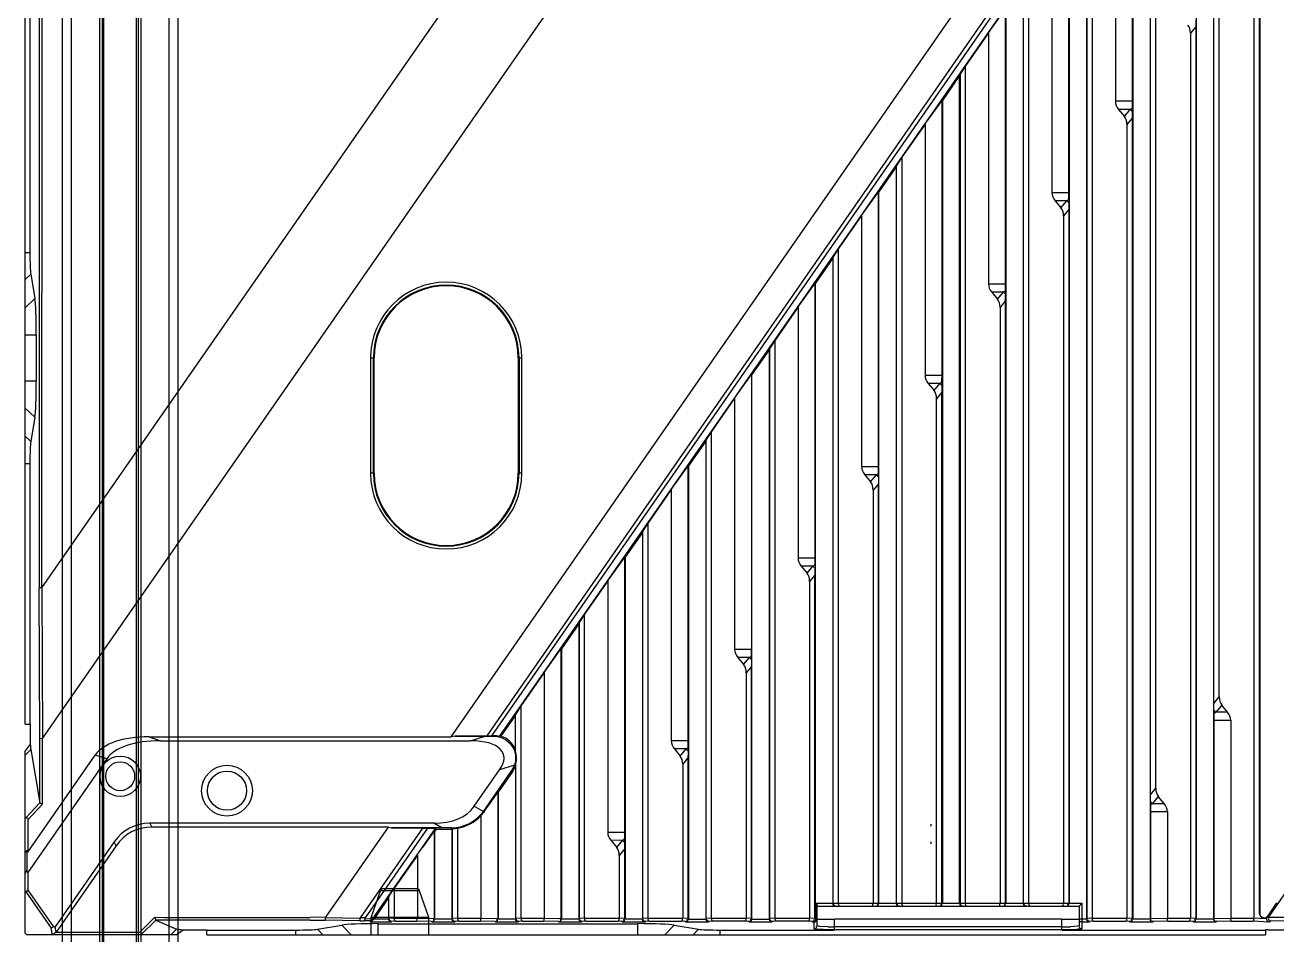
# Model space of a CAD drawing. Header units: millimetres. Extents: x 389 to 17466, y 310 to 5904.
# Drawn here: x 14093 to 14310, y 4533.6 to 4691.3 of the extents above; entities that cross this region are included whole.
import ezdxf

# ---------------------------------------------------------------- set-up
doc = ezdxf.new("R2010")
doc.units = ezdxf.units.MM

# ---------------------------------------------------------------- blocks, each defined once
blk = doc.blocks.new('aszfxn')
at = {"color": 7, "linetype": 'Continuous'}
for p, q in [((9148.26, 3313.69), (9142.43, 3313.69)), ((9140.37, 3308.69), (9141.96, 3313.36)), ((9148.74, 3313.36), (9141.96, 3313.36)), ((9150.32, 3308.69), (9148.74, 3313.36)), ((9140.37, 3305.69), (9140.37, 3308.69)), ((9150.32, 3308.69), (9140.37, 3308.69)), ((9150.32, 3305.69), (9150.32, 3308.69)), ((9083.27, 2885.85), (9341.64, 3257.76)), ((9083.38, 2859.71), (9350.77, 3244.62)), ((9080.35, 2862.19), (9080.35, 3085.69)), ((9081.19, 3085.69), (9081.19, 2943.97)), ((9154.21, 2860.01), (9292.85, 3059.59)), ((9160.43, 2860.2), (9293.07, 3051.13)), ((9161.28, 2860.2), (9293.63, 3050.71)), ((9162.6, 2860.1), (9294.58, 3050.08)), ((9294.35, 3049.47), (9294.35, 2829.48)), ((9286.43, 2865.85), (9286.43, 3038.22)), ((9287.35, 2866.93), (9287.35, 3039.62)), ((9286.35, 3037.95), (9286.35, 2828.46)), ((9283.35, 3033.64), (9283.35, 2828.44)), ((9276.35, 2851.1), (9276.35, 3023.79)), ((9275.35, 3022.12), (9275.35, 2828.46)), ((9275.43, 2850.01), (9275.43, 3022.38)), ((9272.29, 2970.15), (9272.29, 3017.82)), ((9272.35, 3017.8), (9272.35, 2828.44)), ((9082.8, 3014.42), (9082.8, 2885.83)), ((9269.35, 3013.71), (9269.35, 2970.15)), ((9083.27, 2885.85), (9083.3, 3011.54)), ((9265.35, 2828.58), (9265.35, 3007.95)), ((9264.35, 3006.29), (9264.35, 2828.46)), ((9264.43, 2828.54), (9264.43, 3006.55)), ((9261.29, 2954.31), (9261.29, 3001.98)), ((9261.35, 3001.97), (9261.35, 2831.19)), ((9258.35, 2997.88), (9258.35, 2954.31)), ((9293.35, 2997.79), (9293.35, 2828.58)), ((9294.26, 2998.88), (9294.26, 2829.48)), ((9253.35, 2990.45), (9253.35, 2831.19)), ((9253.43, 2831.19), (9253.43, 2990.72)), ((9254.35, 2831.19), (9254.35, 2992.12)), ((9247.35, 2982.04), (9250.29, 2986.15)), ((9250.29, 2938.48), (9250.29, 2986.15)), ((9250.35, 2986.13), (9250.35, 2831.19)), ((9247.35, 2982.04), (9243.35, 2976.29)), ((9247.35, 2982.04), (9247.35, 2938.48)), ((9283.26, 2983.07), (9282.35, 2981.96)), ((9282.35, 2981.96), (9282.35, 2828.58)), ((9283.26, 2983.04), (9283.26, 2828.54)), ((9243.35, 2976.29), (9242.43, 2974.88)), ((9243.35, 2831.19), (9243.35, 2976.29)), ((9242.35, 2974.62), (9239.35, 2970.3)), ((9242.43, 2974.88), (9242.35, 2974.62)), ((9242.35, 2831.19), (9242.35, 2974.62)), ((9242.43, 2974.88), (9242.43, 2831.19)), ((9236.82, 2966.86), (9239.29, 2970.32)), ((9239.29, 2922.64), (9239.29, 2970.32)), ((9239.29, 2970.32), (9239.35, 2970.3)), ((9239.35, 2970.3), (9239.35, 2831.19)), ((9272.29, 2970.15), (9269.35, 2970.15)), ((9269.9, 2968.76), (9270.91, 2967.54)), ((9271.92, 2968.76), (9269.9, 2968.76)), ((9270.91, 2967.54), (9271.92, 2968.76)), ((9271.92, 2968.76), (9272.28, 2969.03)), ((9272.26, 2967.23), (9271.35, 2966.12)), ((9272.26, 2967.21), (9272.26, 2828.54)), ((9236.35, 2966.21), (9232.35, 2960.45)), ((9236.35, 2966.21), (9236.35, 2922.65)), ((9271.35, 2966.12), (9271.35, 2828.58)), ((9232.35, 2960.45), (9231.43, 2959.05)), ((9232.35, 2960.45), (9232.35, 2831.19)), ((9231.35, 2958.78), (9228.35, 2954.46)), ((9231.43, 2959.05), (9231.35, 2958.78)), ((9231.35, 2958.78), (9231.35, 2831.19)), ((9231.43, 2831.19), (9231.43, 2959.05)), ((9225.35, 2950.37), (9228.29, 2954.48)), ((9228.29, 2906.81), (9228.29, 2954.48)), ((9228.29, 2954.48), (9228.35, 2954.46)), ((9228.35, 2831.19), (9228.35, 2954.46)), ((9261.29, 2954.31), (9258.35, 2954.31)), ((9258.9, 2952.93), (9259.91, 2951.71)), ((9260.92, 2952.92), (9258.9, 2952.93)), ((9259.91, 2951.71), (9260.92, 2952.92)), ((9261.26, 2951.4), (9260.35, 2950.29)), ((9260.92, 2952.92), (9261.28, 2953.19)), ((9261.26, 2951.37), (9261.26, 2831.19)), ((9225.35, 2950.37), (9221.35, 2944.62)), ((9225.35, 2950.37), (9225.35, 2906.81)), ((9260.35, 2950.29), (9260.35, 2831.19)), ((9080.35, 2943.97), (9081.19, 2943.97)), ((9220.35, 2942.95), (9217.35, 2938.63)), ((9220.43, 2943.21), (9220.35, 2942.95)), ((9220.35, 2942.95), (9220.35, 2831.19)), ((9221.35, 2944.62), (9220.43, 2943.21)), ((9220.43, 2831.19), (9220.43, 2943.21)), ((9221.35, 2831.19), (9221.35, 2944.62)), ((9081.34, 2940.21), (9080.35, 2939.28)), ((9081.34, 2940.21), (9082.05, 2936)), ((9214.35, 2934.54), (9217.29, 2938.65)), ((9217.29, 2890.97), (9217.29, 2938.65)), ((9217.29, 2938.65), (9217.35, 2938.63)), ((9217.35, 2828.46), (9217.35, 2938.63)), ((9250.29, 2938.48), (9247.35, 2938.48)), ((9080.35, 2934.39), (9082.05, 2936)), ((9247.9, 2937.09), (9248.91, 2935.87)), ((9249.92, 2937.09), (9247.9, 2937.09)), ((9248.91, 2935.87), (9249.92, 2937.09)), ((9249.92, 2937.09), (9250.28, 2937.36)), ((9214.35, 2934.54), (9210.35, 2928.78)), ((9214.35, 2934.54), (9214.35, 2890.98)), ((9250.26, 2935.56), (9249.35, 2934.45)), ((9249.35, 2934.45), (9249.35, 2831.19)), ((9250.26, 2935.54), (9250.26, 2831.19)), ((9080.35, 2929.69), (9082.3, 2929.69)), ((9082.3, 2929.69), (9082.3, 2921.7)), ((9209.43, 2927.38), (9209.35, 2927.11)), ((9210.35, 2928.78), (9209.43, 2927.38)), ((9209.43, 2828.53), (9209.43, 2927.38)), ((9210.35, 2828.57), (9210.35, 2928.78)), ((9140.23, 2925.69), (9140.23, 2905.69)), ((9140.23, 2925.69), (9140.85, 2925.69)), ((9140.73, 2905.69), (9140.73, 2925.69)), ((9140.85, 2905.69), (9140.85, 2925.69)), ((9165.85, 2925.69), (9165.85, 2905.69)), ((9165.85, 2925.69), (9166.46, 2925.69)), ((9165.97, 2925.69), (9165.97, 2905.69)), ((9166.46, 2905.69), (9166.46, 2925.69)), ((9209.35, 2927.11), (9206.35, 2922.8)), ((9209.35, 2927.11), (9209.35, 2828.44)), ((9080.35, 2921.7), (9082.3, 2921.7)), ((9203.35, 2918.71), (9206.29, 2922.81)), ((9206.29, 2922.81), (9206.29, 2875.13)), ((9206.29, 2922.81), (9206.35, 2922.8)), ((9206.35, 2828.44), (9206.35, 2922.8)), ((9239.29, 2922.64), (9236.35, 2922.65)), ((9236.9, 2921.26), (9237.91, 2920.04)), ((9238.92, 2921.26), (9236.9, 2921.26)), ((9237.91, 2920.04), (9238.92, 2921.26)), ((9238.92, 2921.26), (9239.28, 2921.52)), ((9203.35, 2918.71), (9199.35, 2912.95)), ((9203.35, 2918.71), (9203.35, 2875.14)), ((9239.26, 2919.73), (9238.35, 2918.62)), ((9238.35, 2831.19), (9238.35, 2918.62)), ((9239.26, 2831.19), (9239.26, 2919.71)), ((9082.05, 2915.39), (9080.35, 2917)), ((9082.05, 2915.39), (9081.34, 2911.18)), ((9080.35, 2912.11), (9081.34, 2911.18)), ((9199.35, 2912.95), (9198.43, 2911.54)), ((9199.35, 2828.57), (9199.35, 2912.95)), ((9198.35, 2911.28), (9195.35, 2906.96)), ((9198.43, 2911.54), (9198.35, 2911.28)), ((9198.35, 2911.28), (9198.35, 2828.44)), ((9198.43, 2828.53), (9198.43, 2911.54)), ((9080.35, 2907.41), (9081.19, 2907.41)), ((9081.19, 2907.41), (9081.19, 2862.19)), ((9140.85, 2905.69), (9140.23, 2905.69)), ((9166.46, 2905.69), (9165.85, 2905.69)), ((9192.35, 2902.87), (9195.29, 2906.98)), ((9195.29, 2859.31), (9195.29, 2906.98)), ((9195.29, 2906.98), (9195.35, 2906.96)), ((9195.35, 2906.96), (9195.35, 2828.44)), ((9228.29, 2906.81), (9225.35, 2906.81)), ((9227.92, 2905.42), (9228.28, 2905.69)), ((9225.9, 2905.42), (9226.91, 2904.2)), ((9227.92, 2905.42), (9225.9, 2905.42)), ((9226.91, 2904.2), (9227.92, 2905.42)), ((9228.26, 2903.89), (9227.35, 2902.79)), ((9228.26, 2831.19), (9228.26, 2903.87)), ((9347.95, 2903.8), (9295.92, 2828.91)), ((9192.35, 2902.87), (9188.35, 2897.11)), ((9192.35, 2902.87), (9192.35, 2859.31)), ((9227.35, 2902.79), (9227.35, 2831.19)), ((9188.35, 2897.11), (9187.43, 2895.71)), ((9188.35, 2828.58), (9188.35, 2897.11)), ((9187.35, 2895.44), (9184.35, 2891.13)), ((9187.43, 2895.71), (9187.35, 2895.44)), ((9187.35, 2895.44), (9187.35, 2828.46)), ((9187.43, 2828.54), (9187.43, 2895.71)), ((9181.35, 2887.04), (9184.29, 2891.14)), ((9184.29, 2843.47), (9184.29, 2891.14)), ((9184.35, 2891.13), (9184.29, 2891.14)), ((9184.35, 2891.13), (9184.35, 2828.44)), ((9217.29, 2890.97), (9214.35, 2890.98)), ((9214.9, 2889.59), (9215.91, 2888.37)), ((9216.92, 2889.59), (9214.9, 2889.59)), ((9215.91, 2888.37), (9216.92, 2889.59)), ((9216.92, 2889.59), (9217.28, 2889.85)), ((9181.35, 2887.04), (9177.35, 2881.28)), ((9181.35, 2887.04), (9181.35, 2843.47)), ((9217.26, 2888.06), (9216.35, 2886.95)), ((9216.35, 2886.95), (9216.35, 2828.57)), ((9217.26, 2828.54), (9217.26, 2888.04)), ((9082.9, 2859.69), (9082.8, 2885.83)), ((9083.27, 2885.85), (9082.87, 2885.84)), ((9083.27, 2885.85), (9083.38, 2859.71)), ((9176.35, 2879.61), (9173.35, 2875.29)), ((9176.43, 2879.88), (9176.35, 2879.61)), ((9176.35, 2879.61), (9176.35, 2828.46)), ((9177.35, 2881.28), (9176.43, 2879.88)), ((9176.43, 2828.54), (9176.43, 2879.88)), ((9177.35, 2828.58), (9177.35, 2881.28)), ((9170.35, 2871.2), (9173.29, 2875.31)), ((9173.29, 2828.49), (9173.29, 2875.31)), ((9173.29, 2875.31), (9173.35, 2875.29)), ((9173.35, 2875.29), (9173.35, 2828.44)), ((9206.29, 2875.14), (9203.35, 2875.14)), ((9203.9, 2873.75), (9204.91, 2872.53)), ((9205.92, 2873.75), (9203.9, 2873.75)), ((9204.91, 2872.53), (9205.92, 2873.75)), ((9205.92, 2873.75), (9206.28, 2874.02)), ((9170.35, 2871.2), (9166.35, 2865.45)), ((9170.35, 2871.2), (9170.35, 2828.57)), ((9206.26, 2872.22), (9205.35, 2871.12)), ((9205.35, 2871.12), (9205.35, 2828.57)), ((9206.26, 2828.54), (9206.26, 2872.2)), ((9286.43, 2865.82), (9287.35, 2866.93)), ((9166.35, 2865.45), (9165.35, 2863.91)), ((9166.35, 2828.58), (9166.35, 2865.45)), ((9287.78, 2865.52), (9286.78, 2864.3)), ((9288.79, 2864.3), (9287.78, 2865.52)), ((9165.35, 2863.78), (9162.83, 2860.15)), ((9165.35, 2857.57), (9165.35, 2863.91)), ((9286.4, 2862.91), (9289.35, 2862.91)), ((9286.4, 2862.91), (9286.4, 2828.49)), ((9286.78, 2864.3), (9286.41, 2864.03)), ((9288.79, 2864.3), (9286.78, 2864.3)), ((9289.35, 2862.91), (9289.35, 2828.57)), ((9080.35, 2862.19), (9081.25, 2862.19)), ((9081.25, 2862.19), (9081.25, 2858.78)), ((9154.9, 2860.14), (9154.21, 2860.01)), ((9160.43, 2860.2), (9154.9, 2860.14)), ((9154.9, 2860.14), (9160.08, 2860.14)), ((9157.58, 2859.34), (9160.08, 2860.14)), ((9160.43, 2860.2), (9161.28, 2860.2)), ((9161.6, 2860.21), (9161.28, 2860.2)), ((9161.6, 2860.21), (9161.6, 2860.14)), ((9081.25, 2858.78), (9080.35, 2857.57)), ((9082.91, 2848.57), (9082.9, 2859.69)), ((9083.38, 2859.71), (9082.98, 2859.7)), ((9083.4, 2848.38), (9083.38, 2859.71)), ((9101.87, 2860.01), (9103.84, 2859.34)), ((9101.87, 2860.01), (9154.21, 2860.01)), ((9103.84, 2859.34), (9157.58, 2859.34)), ((9195.29, 2859.31), (9192.35, 2859.31)), ((9192.9, 2857.92), (9193.91, 2856.7)), ((9194.92, 2857.92), (9192.9, 2857.92)), ((9193.91, 2856.7), (9194.92, 2857.92)), ((9194.92, 2857.92), (9195.28, 2858.19)), ((9081.34, 2857.8), (9080.35, 2856.87)), ((9080.35, 2825.99), (9080.35, 2857.57)), ((9080.85, 2840.03), (9092.53, 2856.86)), ((9094.5, 2856.19), (9080.85, 2836.52)), ((9081.34, 2857.8), (9082.91, 2848.57)), ((9094.5, 2856.19), (9092.53, 2856.86)), ((9195.26, 2856.39), (9194.35, 2855.28)), ((9195.26, 2856.37), (9195.26, 2828.54)), ((9158.22, 2847.98), (9162.6, 2854.29)), ((9159.81, 2847.11), (9164.72, 2854.18)), ((9164.88, 2854.06), (9162.35, 2850.41)), ((9165.19, 2855.12), (9162.6, 2854.29)), ((9164.72, 2854.18), (9164.88, 2854.06)), ((9165.35, 2854.96), (9165.35, 2828.46)), ((9165.43, 2828.54), (9165.43, 2855.42)), ((9194.35, 2855.28), (9194.35, 2828.58)), ((9159.95, 2847.09), (9162.29, 2850.4)), ((9162.29, 2850.4), (9162.35, 2850.41)), ((9162.29, 2850.4), (9162.29, 2828.51)), ((9162.35, 2850.41), (9162.35, 2828.44)), ((9275.43, 2849.99), (9276.35, 2851.1)), ((9276.78, 2849.68), (9275.77, 2848.46)), ((9277.79, 2848.46), (9276.78, 2849.68)), ((9082.91, 2848.57), (9080.47, 2845.96)), ((9083.4, 2848.38), (9080.85, 2845.66)), ((9083.4, 2848.37), (9082.98, 2848.54)), ((9158.22, 2847.98), (9159.81, 2847.11)), ((9159.95, 2847.09), (9159.85, 2847.16)), ((9275.4, 2847.07), (9278.35, 2847.07)), ((9275.4, 2847.07), (9275.4, 2828.49)), ((9275.77, 2848.46), (9275.41, 2848.19)), ((9275.77, 2848.46), (9277.79, 2848.46)), ((9278.35, 2847.07), (9278.35, 2828.57)), ((9080.35, 2845.88), (9080.47, 2845.96)), ((9080.83, 2845.79), (9080.85, 2845.66)), ((9080.85, 2845.66), (9080.85, 2840.03)), ((9101.96, 2845.04), (9102.3, 2844.37)), ((9151.22, 2845.04), (9101.96, 2845.04)), ((9152.61, 2844.24), (9151.22, 2845.04)), ((9159.35, 2846.36), (9159.35, 2828.57)), ((9237.4, 2844.67), (9237.4, 2844.89)), ((9143.35, 2844.37), (9102.3, 2844.37)), ((9132.49, 2828.75), (9143.35, 2844.37)), ((9138.51, 2828.65), (9149.3, 2844.18)), ((9139.36, 2828.65), (9150.15, 2844.18)), ((9140.59, 2828.43), (9151.51, 2844.15)), ((9143.35, 2844.37), (9143.85, 2844.24)), ((9152.61, 2844.24), (9143.85, 2844.24)), ((9143.85, 2844.24), (9149.3, 2844.18)), ((9149.25, 2840.8), (9151.29, 2843.64)), ((9149.3, 2844.18), (9150.15, 2844.18)), ((9150.15, 2844.18), (9151.51, 2844.15)), ((9151.29, 2843.64), (9151.29, 2828.51)), ((9151.29, 2843.64), (9151.35, 2843.62)), ((9151.64, 2844.04), (9151.35, 2843.62)), ((9151.35, 2843.62), (9151.35, 2828.44)), ((9151.51, 2844.15), (9151.64, 2844.04)), ((9151.64, 2844.04), (9154.35, 2844.04)), ((9154.26, 2844.24), (9154.26, 2844.09)), ((9154.43, 2844.1), (9154.26, 2844.09)), ((9154.43, 2844.1), (9154.35, 2844.04)), ((9154.35, 2844.04), (9154.35, 2828.46)), ((9154.43, 2828.54), (9154.43, 2844.1)), ((9155.35, 2828.58), (9155.35, 2844.21)), ((9184.29, 2843.47), (9181.35, 2843.47)), ((9095.8, 2841.82), (9085.57, 2827.08)), ((9096.15, 2841.16), (9085.77, 2826.19)), ((9096.15, 2841.16), (9095.8, 2841.82)), ((9149.23, 2840.81), (9149.25, 2840.8)), ((9181.9, 2842.09), (9182.91, 2840.86)), ((9183.92, 2842.08), (9181.9, 2842.09)), ((9182.91, 2840.86), (9183.92, 2842.08)), ((9184.26, 2840.56), (9183.35, 2839.45)), ((9183.92, 2842.08), (9184.28, 2842.35)), ((9184.26, 2840.53), (9184.26, 2828.54)), ((9237.4, 2841.5), (9237.4, 2841.72)), ((9080.35, 2839.82), (9080.66, 2840.41)), ((9080.66, 2840.41), (9080.85, 2840.03)), ((9080.66, 2840.41), (9080.66, 2836.9)), ((9148.35, 2839.53), (9144.35, 2833.78)), ((9148.35, 2839.53), (9148.35, 2828.57)), ((9183.35, 2839.45), (9183.35, 2828.58)), ((9080.35, 2836.31), (9080.66, 2836.9)), ((9080.85, 2836.52), (9080.66, 2836.9)), ((9080.85, 2836.52), (9080.85, 2833.47)), ((9080.52, 2833.12), (9080.35, 2833.26)), ((9080.52, 2833.12), (9080.85, 2833.47)), ((9080.52, 2833.12), (9084.88, 2826.84)), ((9080.85, 2833.47), (9085.27, 2827.1)), ((9143.35, 2832.11), (9140.8, 2828.44)), ((9143.43, 2832.37), (9143.35, 2832.11)), ((9143.35, 2832.11), (9143.35, 2828.46)), ((9143.43, 2832.37), (9144.35, 2833.78)), ((9143.43, 2828.54), (9143.43, 2832.37)), ((9144.35, 2833.78), (9144.35, 2828.58)), ((9217.45, 2831.19), (9220.35, 2831.19)), ((9217.45, 2828.45), (9217.45, 2831.19)), ((9217.65, 2827.26), (9217.65, 2830.79)), ((9217.65, 2830.69), (9220.82, 2830.69)), ((9220.41, 2830.94), (9220.45, 2831.1)), ((9220.43, 2831.19), (9228.26, 2831.19)), ((9220.92, 2830.69), (9227.78, 2830.69)), ((9221.37, 2830.95), (9221.4, 2831.1)), ((9227.32, 2830.95), (9227.3, 2831.1)), ((9227.87, 2830.69), (9231.82, 2830.69)), ((9228.28, 2830.94), (9228.25, 2831.1)), ((9228.35, 2831.19), (9231.35, 2831.19)), ((9231.41, 2830.94), (9231.45, 2831.1)), ((9231.43, 2831.19), (9239.26, 2831.19)), ((9231.92, 2830.69), (9238.78, 2830.69)), ((9232.37, 2830.95), (9232.4, 2831.1)), ((9238.32, 2830.95), (9238.3, 2831.1)), ((9238.87, 2830.69), (9242.82, 2830.69)), ((9239.28, 2830.94), (9239.25, 2831.1)), ((9239.35, 2831.19), (9242.35, 2831.19)), ((9242.41, 2830.94), (9242.45, 2831.1)), ((9242.43, 2831.19), (9250.26, 2831.19)), ((9242.92, 2830.69), (9249.78, 2830.69)), ((9243.37, 2830.95), (9243.4, 2831.1)), ((9249.32, 2830.95), (9249.3, 2831.1)), ((9249.87, 2830.69), (9253.82, 2830.69)), ((9250.28, 2830.94), (9250.25, 2831.1)), ((9250.35, 2831.19), (9253.35, 2831.19)), ((9253.41, 2830.94), (9253.45, 2831.1)), ((9253.43, 2831.19), (9261.26, 2831.19)), ((9253.92, 2830.69), (9260.78, 2830.69)), ((9254.37, 2830.95), (9254.4, 2831.1)), ((9260.32, 2830.95), (9260.3, 2831.1)), ((9260.87, 2830.69), (9263.05, 2830.69)), ((9261.28, 2830.94), (9261.25, 2831.1)), ((9261.35, 2831.19), (9263.55, 2831.19)), ((9263.05, 2830.69), (9263.55, 2831.19)), ((9263.05, 2830.69), (9263.05, 2827.26)), ((9263.55, 2831.19), (9263.55, 2826.76)), ((9295.8, 2829.02), (9297.35, 2831.24)), ((9100.23, 2826.19), (9102.82, 2828.75)), ((9100.43, 2825.69), (9103.03, 2828.25)), ((9102.82, 2828.75), (9102.99, 2828.35)), ((9103.03, 2828.25), (9106.62, 2826.72)), ((9129.78, 2828.25), (9103.03, 2828.25)), ((9132.49, 2828.75), (9129.78, 2828.73)), ((9129.78, 2828.25), (9132.38, 2828.25)), ((9138.39, 2828.15), (9132.38, 2828.25)), ((9138.47, 2828.54), (9132.45, 2828.65)), ((9138.39, 2828.15), (9139.15, 2828.15)), ((9139.36, 2828.65), (9138.51, 2828.65)), ((9140.13, 2828.11), (9139.15, 2828.15)), ((9140.59, 2828.43), (9139.29, 2828.48)), ((9140.13, 2828.11), (9140.22, 2827.94)), ((9140.22, 2827.94), (9143.82, 2827.94)), ((9140.53, 2828.34), (9140.59, 2828.43)), ((9140.62, 2828.17), (9140.53, 2828.34)), ((9143.35, 2828.44), (9140.8, 2828.44)), ((9141.57, 2825.69), (9141.57, 2827.64)), ((9141.57, 2827.64), (9186.57, 2827.64)), ((9143.43, 2828.54), (9143.35, 2828.46)), ((9144.35, 2828.58), (9143.43, 2828.53)), ((9143.82, 2827.94), (9143.92, 2828.03)), ((9144.55, 2828.07), (9143.92, 2828.03)), ((9148.35, 2828.57), (9144.35, 2828.57)), ((9144.55, 2828.07), (9148.23, 2828.07)), ((9150.81, 2828), (9148.23, 2828.07)), ((9151.29, 2828.49), (9148.35, 2828.57)), ((9150.81, 2828), (9150.87, 2827.94)), ((9150.87, 2827.94), (9154.82, 2827.94)), ((9151.35, 2828.46), (9151.29, 2828.51)), ((9154.35, 2828.44), (9151.35, 2828.44)), ((9154.43, 2828.54), (9154.35, 2828.46)), ((9155.35, 2828.58), (9154.43, 2828.53)), ((9154.82, 2827.94), (9154.92, 2828.03)), ((9155.55, 2828.07), (9154.92, 2828.03)), ((9159.35, 2828.57), (9155.35, 2828.57)), ((9155.55, 2828.07), (9159.23, 2828.07)), ((9161.81, 2828), (9159.23, 2828.07)), ((9162.29, 2828.49), (9159.35, 2828.57)), ((9161.81, 2828), (9161.87, 2827.94)), ((9161.87, 2827.94), (9165.82, 2827.94)), ((9162.35, 2828.46), (9162.29, 2828.51)), ((9165.35, 2828.44), (9162.35, 2828.44)), ((9165.43, 2828.54), (9165.35, 2828.46)), ((9166.35, 2828.58), (9165.43, 2828.53)), ((9165.82, 2827.94), (9165.92, 2828.03)), ((9166.55, 2828.07), (9165.92, 2828.03)), ((9170.35, 2828.57), (9166.35, 2828.57)), ((9166.55, 2828.07), (9170.23, 2828.07)), ((9172.81, 2828), (9170.23, 2828.07)), ((9173.29, 2828.49), (9170.35, 2828.57)), ((9172.81, 2828), (9172.87, 2827.94)), ((9172.87, 2827.94), (9176.82, 2827.94)), ((9173.35, 2828.46), (9173.29, 2828.51)), ((9176.35, 2828.44), (9173.35, 2828.44)), ((9176.43, 2828.54), (9176.35, 2828.46)), ((9177.35, 2828.58), (9176.43, 2828.53)), ((9176.82, 2827.94), (9176.92, 2828.03)), ((9177.55, 2828.07), (9176.92, 2828.03)), ((9183.35, 2828.57), (9177.35, 2828.57)), ((9177.55, 2828.07), (9183.14, 2828.07)), ((9183.78, 2828.03), (9183.14, 2828.07)), ((9184.26, 2828.53), (9183.35, 2828.58)), ((9183.78, 2828.03), (9183.87, 2827.94)), ((9183.87, 2827.94), (9187.82, 2827.94)), ((9184.35, 2828.46), (9184.26, 2828.54)), ((9187.35, 2828.44), (9184.35, 2828.44)), ((9186.57, 2825.69), (9186.57, 2827.64)), ((9187.43, 2828.54), (9187.35, 2828.46)), ((9188.35, 2828.58), (9187.43, 2828.53)), ((9187.82, 2827.94), (9187.92, 2828.03)), ((9188.55, 2828.07), (9187.92, 2828.03)), ((9194.35, 2828.57), (9188.35, 2828.57)), ((9188.55, 2828.07), (9194.14, 2828.07)), ((9194.78, 2828.03), (9194.14, 2828.07)), ((9195.26, 2828.53), (9194.35, 2828.58)), ((9194.87, 2827.94), (9194.78, 2828.03)), ((9194.87, 2827.94), (9198.82, 2827.94)), ((9195.35, 2828.46), (9195.26, 2828.54)), ((9195.35, 2828.44), (9198.35, 2828.44)), ((9198.35, 2828.46), (9198.43, 2828.54)), ((9199.35, 2828.58), (9198.43, 2828.53)), ((9198.82, 2827.94), (9198.92, 2828.03)), ((9199.55, 2828.07), (9198.92, 2828.03)), ((9205.35, 2828.57), (9199.35, 2828.57)), ((9205.14, 2828.07), (9199.55, 2828.07)), ((9205.78, 2828.03), (9205.14, 2828.07)), ((9206.26, 2828.53), (9205.35, 2828.58)), ((9205.87, 2827.94), (9205.78, 2828.03)), ((9205.87, 2827.94), (9209.82, 2827.94)), ((9206.35, 2828.46), (9206.26, 2828.54)), ((9206.35, 2828.44), (9209.35, 2828.44)), ((9209.43, 2828.54), (9209.35, 2828.46)), ((9210.35, 2828.58), (9209.43, 2828.53)), ((9209.92, 2828.03), (9209.82, 2827.94)), ((9210.55, 2828.07), (9209.92, 2828.03)), ((9216.35, 2828.57), (9210.35, 2828.57)), ((9216.14, 2828.07), (9210.55, 2828.07)), ((9216.78, 2828.03), (9216.14, 2828.07)), ((9217.26, 2828.53), (9216.35, 2828.58)), ((9216.86, 2827.95), (9216.78, 2828.03)), ((9216.86, 2827.95), (9217.15, 2827.95)), ((9217.2, 2828.3), (9217.15, 2828.44)), ((9217.15, 2826.76), (9217.15, 2828.06)), ((9217.32, 2828.3), (9217.26, 2828.17)), ((9217.35, 2828.46), (9217.32, 2828.3)), ((9217.42, 2828.32), (9217.45, 2828.45)), ((9217.45, 2828.45), (9217.65, 2828.45)), ((9260.05, 2828.4), (9220.65, 2828.4)), ((9220.65, 2826.57), (9220.65, 2828.4)), ((9260.05, 2826.57), (9260.05, 2828.4)), ((9264.35, 2828.44), (9263.05, 2828.44)), ((9263.12, 2828.18), (9263.18, 2828.33)), ((9263.55, 2827.94), (9263.39, 2827.96)), ((9263.55, 2827.94), (9264.82, 2827.94)), ((9264.43, 2828.54), (9264.35, 2828.46)), ((9265.35, 2828.58), (9264.43, 2828.53)), ((9264.82, 2827.94), (9264.92, 2828.03)), ((9265.55, 2828.07), (9264.92, 2828.03)), ((9271.35, 2828.57), (9265.35, 2828.57)), ((9265.55, 2828.07), (9271.14, 2828.07)), ((9271.78, 2828.03), (9271.14, 2828.07)), ((9272.26, 2828.53), (9271.35, 2828.58)), ((9271.78, 2828.03), (9271.87, 2827.94)), ((9271.87, 2827.94), (9275.82, 2827.94)), ((9272.35, 2828.46), (9272.26, 2828.54)), ((9275.35, 2828.44), (9272.35, 2828.44)), ((9275.4, 2828.51), (9275.35, 2828.46)), ((9278.35, 2828.57), (9275.4, 2828.49)), ((9275.82, 2827.94), (9275.89, 2828)), ((9278.47, 2828.07), (9275.89, 2828)), ((9282.35, 2828.57), (9278.35, 2828.57)), ((9278.47, 2828.07), (9282.14, 2828.07)), ((9282.78, 2828.03), (9282.14, 2828.07)), ((9283.26, 2828.53), (9282.35, 2828.58)), ((9282.78, 2828.03), (9282.87, 2827.94)), ((9282.87, 2827.94), (9286.82, 2827.94)), ((9283.35, 2828.46), (9283.26, 2828.54)), ((9286.35, 2828.44), (9283.35, 2828.44)), ((9286.4, 2828.51), (9286.35, 2828.46)), ((9289.35, 2828.57), (9286.4, 2828.49)), ((9286.82, 2827.94), (9286.89, 2828)), ((9289.47, 2828.07), (9286.89, 2828)), ((9293.35, 2828.57), (9289.35, 2828.57)), ((9289.47, 2828.07), (9293.14, 2828.07)), ((9295.95, 2827.92), (9293.14, 2828.07)), ((9295.55, 2828.46), (9293.35, 2828.58)), ((9294.35, 2829.48), (9294.26, 2829.48)), ((9295.64, 2828.76), (9295.84, 2829.07)), ((9295.64, 2828.76), (9295.92, 2828.91)), ((9299.26, 2828.74), (9295.84, 2828.69)), ((9296.3, 2828.1), (9295.95, 2827.92)), ((9299.3, 2828.15), (9296.3, 2828.1)), ((9080.65, 2825.69), (9080.35, 2825.99)), ((9106.54, 2825.69), (9080.65, 2825.69)), ((9085.27, 2827.1), (9084.88, 2826.84)), ((9085.11, 2825.69), (9084.88, 2826.84)), ((9085.77, 2826.19), (9085.16, 2825.69)), ((9085.57, 2827.08), (9085.27, 2827.1)), ((9085.75, 2826.17), (9085.57, 2827.08)), ((9085.77, 2826.19), (9100.23, 2826.19)), ((9105.61, 2825.69), (9106.62, 2826.72)), ((9106.54, 2825.69), (9107.75, 2826.6)), ((9107.75, 2826.6), (9111.85, 2826.6)), ((9111.85, 2825.69), (9111.85, 2826.6)), ((9111.85, 2826.54), (9127.29, 2826.54)), ((9111.85, 2825.69), (9295.35, 2825.69)), ((9127.29, 2825.69), (9127.29, 2826.54)), ((9131.06, 2826.68), (9135.27, 2827.4)), ((9131.06, 2826.68), (9131.99, 2825.69)), ((9136.87, 2825.69), (9135.27, 2827.4)), ((9192.87, 2827.4), (9191.27, 2825.69)), ((9192.87, 2827.4), (9197.08, 2826.68)), ((9196.15, 2825.69), (9197.08, 2826.68)), ((9200.85, 2826.54), (9220.65, 2826.54)), ((9200.85, 2825.69), (9200.85, 2826.54)), ((9217.25, 2826.71), (9217.15, 2826.76)), ((9219.52, 2827.09), (9218.05, 2827.17)), ((9220.65, 2826.57), (9218.69, 2826.61)), ((9260.05, 2827.07), (9220.65, 2827.07)), ((9260.05, 2826.57), (9220.65, 2826.57)), ((9262, 2826.61), (9260.05, 2826.57)), ((9260.05, 2826.54), (9295.35, 2826.54)), ((9262.83, 2827.19), (9261.54, 2827.1)), ((9263.05, 2827.26), (9262.83, 2827.19)), ((9263.1, 2827.03), (9263.05, 2827.26)), ((9295.35, 2826.54), (9295.35, 2825.69)), ((9295.85, 2826.6), (9304.85, 2826.6))]:
    blk.add_line(p, q, dxfattribs=at)
for points in [[(9139.29, 2828.48), (9139.29, 2828.51), (9139.32, 2828.57), (9139.35, 2828.64)], [(9216.86, 2827.95), (9216.91, 2827.96), (9216.97, 2827.97), (9217.03, 2827.99), (9217.09, 2828.02), (9217.15, 2828.06)], [(9217.15, 2828.06), (9217.2, 2828.11), (9217.26, 2828.17)], [(9217.26, 2828.17), (9217.35, 2828.23), (9217.42, 2828.32)], [(9295.65, 2828.79), (9295.59, 2828.66), (9295.56, 2828.56), (9295.55, 2828.46)], [(9295.84, 2828.69), (9295.84, 2828.73), (9295.85, 2828.76), (9295.86, 2828.8)]]:
    blk.add_lwpolyline(points, dxfattribs=at)
for centre, radius in [((9096.85, 2853.19), 3.5), ((9096.85, 2853.19), 2.5), ((9115.35, 2850.69), 4.4), ((9115.35, 2850.69), 3.4)]:
    blk.add_circle(centre, radius, dxfattribs=at)
for centre, radius, start, end in [((9142.43, 3313.19), 0.5, 90, 161.222), ((9148.26, 3313.19), 0.5, 18.778, 90), ((9364.57, 2983.01), 81.31, 179.1383, 179.9765), ((9268.53, 2965.09), 4.99, 41.468, 47.2637), ((9400.06, 2966.56), 127.8, 178.8935, 179.1743), ((9208.82, 2970.13), 63.47, 359.0025, 0.0075), ((9353.57, 2967.18), 81.31, 179.1383, 179.9765), ((9197.82, 2954.3), 63.47, 359.0025, 0.0075), ((9257.53, 2949.26), 4.99, 41.468, 47.2637), ((9342.57, 2951.34), 81.31, 179.1383, 179.9765), ((9389.05, 2950.72), 127.79, 178.8935, 179.1743), ((9153.35, 2925.69), 13.11, 0, 180), ((9153.35, 2925.69), 12.62, 0, 180), ((9153.35, 2925.69), 12.5, 0, 180), ((9186.82, 2938.46), 63.47, 359.0025, 0.0075), ((9246.53, 2933.42), 4.99, 41.468, 47.2637), ((9331.57, 2935.51), 81.31, 179.1383, 179.9765), ((9378.02, 2934.89), 127.76, 178.8934, 179.1743), ((9235.53, 2917.59), 4.99, 41.468, 47.2637), ((9320.57, 2919.67), 81.31, 179.1383, 179.9765), ((9367, 2919.05), 127.74, 178.8934, 179.1744), ((9175.82, 2922.63), 63.47, 359.0025, 0.0075), ((9153.35, 2905.69), 13.11, 180, 0), ((9153.35, 2905.69), 12.62, 180, 0), ((9153.35, 2905.69), 12.5, 180, 0), ((9355.97, 2903.22), 127.71, 178.8934, 179.1744), ((9164.82, 2906.79), 63.47, 359.0025, 0.0075), ((9224.53, 2901.76), 4.99, 41.468, 47.2637), ((9309.57, 2903.84), 81.31, 179.1383, 179.9765), ((9153.82, 2890.96), 63.47, 359.0025, 0.0075), ((9213.53, 2885.92), 4.99, 41.468, 47.2637), ((9298.57, 2888), 81.31, 179.1383, 179.9765), ((9344.94, 2887.39), 127.68, 178.8933, 179.1744), ((9202.53, 2870.09), 4.99, 41.468, 47.2637), ((9287.57, 2872.17), 81.31, 179.1383, 179.9765), ((9333.92, 2871.55), 127.65, 178.8933, 179.1744), ((9142.82, 2875.12), 63.47, 359.0025, 0.0075), ((9158.35, 2866.5), 128.08, 358.8941, 359.1752), ((9205.01, 2865.88), 81.42, 359.1397, 359.9769), ((9290.16, 2867.96), 4.99, 221.4792, 227.2888), ((9350.24, 2862.92), 63.83, 179.0058, 180.0102), ((9161.6, 2856.34), 4, 20.2794, 72.0544), ((9191.53, 2854.25), 4.99, 41.468, 47.2637), ((9322.89, 2855.72), 127.63, 178.8932, 179.1744), ((9131.82, 2859.29), 63.47, 359.0025, 0.0075), ((9276.57, 2856.33), 81.31, 179.1383, 179.9765), ((9161.6, 2856.34), 4, 325.2309, 339.7206), ((9194.12, 2850.04), 81.31, 359.1383, 359.9765), ((9338.87, 2847.09), 63.47, 179.0025, 180.0075), ((9147.62, 2850.66), 127.81, 358.8935, 359.1743), ((9279.16, 2852.13), 4.99, 221.468, 227.2637), ((9154.26, 2851.04), 6.91, 279.0385, 317.37), ((9154.02, 2851.06), 6.97, 273.3954, 280.9988), ((9120.82, 2843.46), 63.47, 359.0025, 0.0075), ((9240.35, 2843.19), 3.3, 153.3716, 156.7197), ((9180.53, 2838.42), 4.99, 41.468, 47.2637), ((9265.57, 2840.5), 81.31, 179.1383, 179.9765), ((9311.87, 2839.88), 127.61, 178.8932, 179.1745), ((9240.35, 2843.19), 3.3, 203.2803, 206.6284), ((9122.28, 9639.85), 6811.13, 269.836322, 270.063074), ((9220.63, 2872.73), 45.65, 268.6134, 270.0243), ((9260.05, 2874.74), 47.67, 269.9939, 270.8638), ((9260.2, 2865.78), 38.71, 270.8384, 271.9727), ((9261.03, 2855.21), 28.62, 271.9568, 273.2231)]:
    blk.add_arc(centre, radius, start, end, dxfattribs=at)
for centre, major_axis, ratio, start_param, end_param in [((9278.39, 2979.56), (3.32, 4.01), 0.537556, -0.576141, -0.102519), ((9278.29, 2970.14), (8.94, -0.01), 0.447213, -3.141155, -2.787056), ((9267.39, 2963.73), (3.32, 4.01), 0.537556, -0.576141, -0.102519), ((9267.29, 2954.31), (8.94, -0.01), 0.447213, -3.141155, -2.787056), ((9256.39, 2947.9), (3.32, 4.01), 0.537556, -0.576141, -0.102519), ((9081.4, 2943.97), (0, 3.94), 0.05248, -4.712389, -3.440942), ((9256.29, 2938.47), (8.94, -0.01), 0.447213, -3.141155, -2.787056), ((9081.95, 2929.69), (0, 6.6), 0.05248, -1.570796, -0.299349), ((9245.39, 2932.06), (3.32, 4.01), 0.537556, -0.576141, -0.102519), ((9081.95, 2921.7), (0, 6.6), 0.05248, -2.842244, -1.570796), ((9245.29, 2922.64), (8.94, -0.01), 0.447213, -3.141155, -2.787056), ((9234.39, 2916.23), (3.32, 4.01), 0.537556, -0.576141, -0.102519), ((9081.4, 2907.41), (0, 3.94), 0.05248, 0.299349, 1.570796), ((9234.29, 2906.8), (8.94, -0.01), 0.447213, -3.141155, -2.787056), ((9223.39, 2900.39), (3.32, 4.01), 0.537556, -0.576141, -0.102519), ((9223.29, 2890.97), (8.94, -0.01), 0.447213, -3.141155, -2.787056), ((9212.39, 2884.56), (3.32, 4.01), 0.537556, -0.576141, -0.102519), ((9212.29, 2875.14), (8.94, -0.01), 0.447213, -3.141155, -2.787056), ((9201.39, 2868.72), (3.32, 4.01), 0.537556, -0.576141, -0.102519), ((9291.31, 2869.33), (-3.32, -4.02), 0.537373, -0.576354, -0.102484), ((9280.4, 2862.91), (8.94, 0), 0.447214, 0, 0.354152), ((9174.13, 2860.47), (17.26, 0.27), 0.011165, -2.522691, -2.384062), ((9161.68, 2856.28), (3.23, -2.24), 0.999639, 1.942826, 2.199847), ((9166.29, 2853.08), (7.05, -4.9), 0.745659, 2.500349, 2.532976), ((9081.4, 2861.57), (0, 3.94), 0.05248, -3.927286, -3.440942), ((9111.71, 2849.19), (19.69, -6.66), 0.433035, 2.233679, 3.017333), ((9113.68, 2848.53), (-19.69, 6.66), 0.433035, -0.907913, -0.12426), ((9151.8, 2853.33), (11.47, 3.66), 0.415384, -0.496063, 0.914991), ((9201.29, 2859.3), (8.94, -0.01), 0.447213, -3.141155, -2.787056), ((9161.45, 2856.34), (4.08, 0), 0.99939, 6.054834, 6.588589), ((9190.39, 2852.89), (3.32, 4.01), 0.537556, -0.576141, -0.102519), ((9161.68, 2856.29), (3.04, -2.11), 0.999657, 0, 0.285257), ((9153.81, 2856.34), (11.69, 0), 0.745659, -0.159719, -0.106179), ((9280.31, 2853.49), (-3.32, -4.01), 0.537557, -0.57614, -0.102519), ((9145.43, 2855.86), (13.04, -7.49), 0.5986, -0.805892, -0.051162), ((9269.4, 2847.08), (8.94, -0.01), 0.447214, 0.000438, 0.354537), ((9103.7, 2834.22), (-5.22, 9.98), 0.799087, -0.395949, 0.395949), ((9104.05, 2833.56), (-5.22, 9.98), 0.799087, -0.395949, 0.395949), ((9166.69, 2843.64), (18.83, -0.45), 0.021083, 2.291893, 2.415467), ((9190.29, 2843.47), (8.94, -0.01), 0.447213, -3.141155, -2.787056), ((9179.39, 2837.06), (3.32, 4.01), 0.537556, -0.576141, -0.102519), ((9134.01, 2828.75), (1.56, 0.12), 0.310502, 2.892725, 3.103587), ((9141.57, 2827.3), (6.6, 0), 0.05248, 1.570796, 2.842244), ((9140.03, 2828.65), (1.56, 0.12), 0.310502, 2.892725, 3.103587), ((9140.83, 2828.44), (0.348, 0.5), 0.043003, -4.682442, -4.126215), ((9186.57, 2827.3), (6.6, 0), 0.05248, 0.299349, 1.570796), ((9220.65, 2828.46), (3, 0), 0.017455, 3.141593, 4.712389), ((9260.05, 2828.46), (3, 0), 0.017455, -1.570796, 0), ((9296.35, 2828.63), (0.517, 0.008), 0.959568, 2.539077, 2.787494), ((9099.72, 2825.69), (0.863, 0.354), 0.409737, 0.166333, 0.785398), ((9110.54, 2826.75), (3.94, 0), 0.05248, -3.018931, -2.355899), ((9127.29, 2826.75), (3.94, 0), 0.05248, -1.570796, -0.299349), ((9200.85, 2826.75), (3.94, 0), 0.05248, -2.842244, -1.570796), ((9295.85, 2826.57), (0.5, 0), 0.052408, 1.570796, 3.141593)]:
    blk.add_ellipse(centre, major_axis=major_axis, ratio=ratio, start_param=start_param, end_param=end_param, dxfattribs=at)
for points, knots in [([(9161.6, 2860.14), (9162.75, 2860.15), (9165.2, 2858.91), (9165.56, 2856.21), (9165.19, 2855.12)], [0, 0, 0, 0, 0.499926, 1, 1, 1, 1]), ([(9080.44, 2845.94), (9080.51, 2845.99), (9080.71, 2846.11), (9080.81, 2845.88), (9080.83, 2845.79)], [0, 0, 0, 0, 0.460744, 1, 1, 1, 1]), ([(9220.92, 2830.69), (9220.8, 2830.69), (9220.54, 2830.71), (9220.49, 2831.02), (9220.55, 2831.1)], [0, 0, 0, 0, 0.526923, 1, 1, 1, 1]), ([(9221.55, 2830.69), (9221.51, 2830.69), (9221.4, 2830.76), (9221.37, 2830.88), (9221.37, 2830.95)], [0, 0, 0, 0, 0.388985, 1, 1, 1, 1]), ([(9227.14, 2830.69), (9227.18, 2830.69), (9227.29, 2830.76), (9227.32, 2830.88), (9227.32, 2830.95)], [0, 0, 0, 0, 0.388985, 1, 1, 1, 1]), ([(9227.78, 2830.69), (9227.89, 2830.69), (9228.15, 2830.71), (9228.21, 2831.02), (9228.15, 2831.1)], [0, 0, 0, 0, 0.526923, 1, 1, 1, 1]), ([(9231.92, 2830.69), (9231.8, 2830.69), (9231.54, 2830.71), (9231.49, 2831.02), (9231.55, 2831.1)], [0, 0, 0, 0, 0.526923, 1, 1, 1, 1]), ([(9232.55, 2830.69), (9232.51, 2830.69), (9232.4, 2830.76), (9232.37, 2830.88), (9232.37, 2830.95)], [0, 0, 0, 0, 0.388985, 1, 1, 1, 1]), ([(9238.14, 2830.69), (9238.18, 2830.69), (9238.29, 2830.76), (9238.32, 2830.88), (9238.32, 2830.95)], [0, 0, 0, 0, 0.388985, 1, 1, 1, 1]), ([(9238.78, 2830.69), (9238.89, 2830.69), (9239.15, 2830.71), (9239.21, 2831.02), (9239.15, 2831.1)], [0, 0, 0, 0, 0.526923, 1, 1, 1, 1]), ([(9242.92, 2830.69), (9242.8, 2830.69), (9242.54, 2830.71), (9242.49, 2831.02), (9242.55, 2831.1)], [0, 0, 0, 0, 0.526923, 1, 1, 1, 1]), ([(9243.55, 2830.69), (9243.51, 2830.69), (9243.4, 2830.76), (9243.37, 2830.88), (9243.37, 2830.95)], [0, 0, 0, 0, 0.388985, 1, 1, 1, 1]), ([(9249.14, 2830.69), (9249.18, 2830.69), (9249.29, 2830.76), (9249.32, 2830.88), (9249.32, 2830.95)], [0, 0, 0, 0, 0.388985, 1, 1, 1, 1]), ([(9249.78, 2830.69), (9249.89, 2830.69), (9250.15, 2830.71), (9250.21, 2831.02), (9250.15, 2831.1)], [0, 0, 0, 0, 0.526923, 1, 1, 1, 1]), ([(9253.92, 2830.69), (9253.8, 2830.69), (9253.54, 2830.71), (9253.49, 2831.02), (9253.55, 2831.1)], [0, 0, 0, 0, 0.526923, 1, 1, 1, 1]), ([(9254.55, 2830.69), (9254.51, 2830.69), (9254.4, 2830.76), (9254.37, 2830.88), (9254.37, 2830.95)], [0, 0, 0, 0, 0.388985, 1, 1, 1, 1]), ([(9260.14, 2830.69), (9260.18, 2830.69), (9260.29, 2830.76), (9260.32, 2830.88), (9260.32, 2830.95)], [0, 0, 0, 0, 0.388985, 1, 1, 1, 1]), ([(9260.78, 2830.69), (9260.89, 2830.69), (9261.15, 2830.71), (9261.21, 2831.02), (9261.15, 2831.1)], [0, 0, 0, 0, 0.526923, 1, 1, 1, 1]), ([(9132.38, 2828.25), (9132.4, 2828.26), (9132.44, 2828.4), (9132.44, 2828.51), (9132.43, 2828.59)], [0, 0, 0, 0, 0.264692, 1, 1, 1, 1]), ([(9138.39, 2828.15), (9138.42, 2828.16), (9138.46, 2828.3), (9138.46, 2828.4), (9138.45, 2828.49)], [0, 0, 0, 0, 0.264695, 1, 1, 1, 1]), ([(9139.15, 2828.15), (9139.19, 2828.15), (9139.28, 2828.24), (9139.26, 2828.36), (9139.25, 2828.44)], [0, 0, 0, 0, 0.308991, 1, 1, 1, 1]), ([(9140.22, 2827.94), (9140.32, 2827.94), (9140.51, 2827.98), (9140.55, 2828.14), (9140.56, 2828.19)], [0, 0, 0, 0, 0.676677, 1, 1, 1, 1]), ([(9143.82, 2827.94), (9143.72, 2827.94), (9143.46, 2827.95), (9143.41, 2828.24), (9143.46, 2828.35)], [0, 0, 0, 0, 0.481997, 1, 1, 1, 1]), ([(9143.92, 2828.03), (9143.8, 2828.04), (9143.54, 2828.06), (9143.49, 2828.37), (9143.55, 2828.45)], [0, 0, 0, 0, 0.527189, 1, 1, 1, 1]), ([(9144.55, 2828.07), (9144.46, 2828.08), (9144.35, 2828.27), (9144.38, 2828.42), (9144.4, 2828.48)], [0, 0, 0, 0, 0.615569, 1, 1, 1, 1]), ([(9148.23, 2828.07), (9148.25, 2828.07), (9148.35, 2828.19), (9148.34, 2828.36), (9148.32, 2828.49)], [0, 0, 0, 0, 0.120254, 1, 1, 1, 1]), ([(9150.81, 2828), (9150.92, 2828), (9151.18, 2828.02), (9151.23, 2828.31), (9151.18, 2828.41)], [0, 0, 0, 0, 0.5146, 1, 1, 1, 1]), ([(9150.87, 2827.94), (9150.98, 2827.94), (9151.24, 2827.95), (9151.28, 2828.25), (9151.23, 2828.36)], [0, 0, 0, 0, 0.478206, 1, 1, 1, 1]), ([(9154.82, 2827.94), (9154.72, 2827.94), (9154.46, 2827.95), (9154.41, 2828.24), (9154.46, 2828.35)], [0, 0, 0, 0, 0.481997, 1, 1, 1, 1]), ([(9154.92, 2828.03), (9154.8, 2828.04), (9154.54, 2828.06), (9154.49, 2828.37), (9154.55, 2828.45)], [0, 0, 0, 0, 0.527189, 1, 1, 1, 1]), ([(9155.55, 2828.07), (9155.46, 2828.08), (9155.35, 2828.27), (9155.38, 2828.42), (9155.4, 2828.48)], [0, 0, 0, 0, 0.615569, 1, 1, 1, 1]), ([(9159.23, 2828.07), (9159.25, 2828.07), (9159.35, 2828.19), (9159.34, 2828.36), (9159.32, 2828.49)], [0, 0, 0, 0, 0.120254, 1, 1, 1, 1]), ([(9161.81, 2828), (9161.92, 2828), (9162.18, 2828.02), (9162.23, 2828.31), (9162.18, 2828.41)], [0, 0, 0, 0, 0.5146, 1, 1, 1, 1]), ([(9161.87, 2827.94), (9161.98, 2827.94), (9162.24, 2827.95), (9162.28, 2828.25), (9162.23, 2828.36)], [0, 0, 0, 0, 0.478206, 1, 1, 1, 1]), ([(9165.82, 2827.94), (9165.72, 2827.94), (9165.46, 2827.95), (9165.41, 2828.24), (9165.46, 2828.35)], [0, 0, 0, 0, 0.481997, 1, 1, 1, 1]), ([(9165.92, 2828.03), (9165.8, 2828.04), (9165.54, 2828.06), (9165.49, 2828.37), (9165.55, 2828.45)], [0, 0, 0, 0, 0.527189, 1, 1, 1, 1]), ([(9166.55, 2828.07), (9166.46, 2828.08), (9166.35, 2828.27), (9166.38, 2828.42), (9166.4, 2828.48)], [0, 0, 0, 0, 0.615569, 1, 1, 1, 1]), ([(9170.23, 2828.07), (9170.25, 2828.07), (9170.35, 2828.19), (9170.34, 2828.36), (9170.32, 2828.49)], [0, 0, 0, 0, 0.120254, 1, 1, 1, 1]), ([(9172.81, 2828), (9172.92, 2828), (9173.18, 2828.03), (9173.24, 2828.32), (9173.19, 2828.42)], [0, 0, 0, 0, 0.514592, 1, 1, 1, 1]), ([(9172.87, 2827.94), (9172.98, 2827.94), (9173.24, 2827.95), (9173.28, 2828.25), (9173.23, 2828.36)], [0, 0, 0, 0, 0.478206, 1, 1, 1, 1]), ([(9176.82, 2827.94), (9176.72, 2827.94), (9176.46, 2827.95), (9176.41, 2828.24), (9176.46, 2828.35)], [0, 0, 0, 0, 0.481997, 1, 1, 1, 1]), ([(9176.92, 2828.03), (9176.8, 2828.04), (9176.54, 2828.06), (9176.49, 2828.37), (9176.55, 2828.45)], [0, 0, 0, 0, 0.527189, 1, 1, 1, 1]), ([(9177.55, 2828.07), (9177.46, 2828.08), (9177.35, 2828.27), (9177.38, 2828.42), (9177.4, 2828.48)], [0, 0, 0, 0, 0.615569, 1, 1, 1, 1]), ([(9183.14, 2828.07), (9183.24, 2828.08), (9183.35, 2828.28), (9183.32, 2828.43), (9183.3, 2828.49)], [0, 0, 0, 0, 0.624168, 1, 1, 1, 1]), ([(9183.78, 2828.03), (9183.89, 2828.04), (9184.15, 2828.05), (9184.2, 2828.35), (9184.14, 2828.43)], [0, 0, 0, 0, 0.529043, 1, 1, 1, 1]), ([(9183.87, 2827.94), (9183.98, 2827.94), (9184.24, 2827.95), (9184.28, 2828.25), (9184.23, 2828.36)], [0, 0, 0, 0, 0.478206, 1, 1, 1, 1]), ([(9187.82, 2827.94), (9187.72, 2827.94), (9187.46, 2827.95), (9187.41, 2828.24), (9187.46, 2828.35)], [0, 0, 0, 0, 0.481997, 1, 1, 1, 1]), ([(9187.92, 2828.03), (9187.8, 2828.04), (9187.54, 2828.06), (9187.49, 2828.37), (9187.55, 2828.45)], [0, 0, 0, 0, 0.527189, 1, 1, 1, 1]), ([(9188.55, 2828.07), (9188.46, 2828.08), (9188.35, 2828.27), (9188.38, 2828.42), (9188.4, 2828.48)], [0, 0, 0, 0, 0.615569, 1, 1, 1, 1]), ([(9194.14, 2828.07), (9194.24, 2828.08), (9194.35, 2828.28), (9194.32, 2828.43), (9194.3, 2828.49)], [0, 0, 0, 0, 0.624168, 1, 1, 1, 1]), ([(9194.78, 2828.03), (9194.89, 2828.04), (9195.15, 2828.05), (9195.2, 2828.35), (9195.14, 2828.43)], [0, 0, 0, 0, 0.529043, 1, 1, 1, 1]), ([(9194.87, 2827.94), (9194.98, 2827.94), (9195.23, 2827.94), (9195.28, 2828.24), (9195.23, 2828.34)], [0, 0, 0, 0, 0.481736, 1, 1, 1, 1]), ([(9198.82, 2827.94), (9198.72, 2827.94), (9198.46, 2827.95), (9198.42, 2828.24), (9198.46, 2828.34)], [0, 0, 0, 0, 0.481985, 1, 1, 1, 1]), ([(9198.92, 2828.03), (9198.8, 2828.04), (9198.54, 2828.06), (9198.49, 2828.37), (9198.55, 2828.45)], [0, 0, 0, 0, 0.527215, 1, 1, 1, 1]), ([(9199.55, 2828.07), (9199.46, 2828.08), (9199.35, 2828.28), (9199.38, 2828.43), (9199.4, 2828.49)], [0, 0, 0, 0, 0.620255, 1, 1, 1, 1]), ([(9205.14, 2828.07), (9205.24, 2828.08), (9205.35, 2828.27), (9205.31, 2828.43), (9205.3, 2828.49)], [0, 0, 0, 0, 0.621186, 1, 1, 1, 1]), ([(9205.78, 2828.03), (9205.89, 2828.04), (9206.15, 2828.06), (9206.21, 2828.36), (9206.15, 2828.44)], [0, 0, 0, 0, 0.529072, 1, 1, 1, 1]), ([(9205.87, 2827.94), (9205.98, 2827.94), (9206.25, 2827.95), (9206.29, 2828.26), (9206.24, 2828.37)], [0, 0, 0, 0, 0.478653, 1, 1, 1, 1]), ([(9209.82, 2827.94), (9209.72, 2827.94), (9209.46, 2827.95), (9209.42, 2828.24), (9209.46, 2828.34)], [0, 0, 0, 0, 0.481985, 1, 1, 1, 1]), ([(9209.92, 2828.03), (9209.8, 2828.04), (9209.54, 2828.06), (9209.49, 2828.37), (9209.55, 2828.45)], [0, 0, 0, 0, 0.527215, 1, 1, 1, 1]), ([(9210.55, 2828.07), (9210.46, 2828.08), (9210.35, 2828.28), (9210.38, 2828.43), (9210.4, 2828.49)], [0, 0, 0, 0, 0.620255, 1, 1, 1, 1]), ([(9216.14, 2828.07), (9216.24, 2828.08), (9216.35, 2828.27), (9216.31, 2828.43), (9216.3, 2828.49)], [0, 0, 0, 0, 0.621186, 1, 1, 1, 1]), ([(9217.15, 2827.95), (9217.27, 2827.95), (9217.53, 2827.98), (9217.6, 2828.29), (9217.54, 2828.37)], [0, 0, 0, 0, 0.542449, 1, 1, 1, 1]), ([(9263.39, 2827.96), (9263.32, 2827.97), (9263.2, 2828.01), (9263.12, 2828.13), (9263.12, 2828.18)], [0, 0, 0, 0, 0.549406, 1, 1, 1, 1]), ([(9264.82, 2827.94), (9264.72, 2827.94), (9264.46, 2827.95), (9264.41, 2828.24), (9264.46, 2828.35)], [0, 0, 0, 0, 0.481997, 1, 1, 1, 1]), ([(9264.92, 2828.03), (9264.8, 2828.04), (9264.54, 2828.06), (9264.49, 2828.37), (9264.55, 2828.45)], [0, 0, 0, 0, 0.527189, 1, 1, 1, 1]), ([(9265.55, 2828.07), (9265.46, 2828.08), (9265.35, 2828.27), (9265.38, 2828.42), (9265.4, 2828.48)], [0, 0, 0, 0, 0.615569, 1, 1, 1, 1]), ([(9271.14, 2828.07), (9271.24, 2828.08), (9271.35, 2828.28), (9271.32, 2828.43), (9271.3, 2828.49)], [0, 0, 0, 0, 0.624168, 1, 1, 1, 1]), ([(9271.78, 2828.03), (9271.89, 2828.04), (9272.15, 2828.05), (9272.2, 2828.35), (9272.14, 2828.43)], [0, 0, 0, 0, 0.529043, 1, 1, 1, 1]), ([(9271.87, 2827.94), (9271.98, 2827.94), (9272.24, 2827.95), (9272.28, 2828.25), (9272.23, 2828.36)], [0, 0, 0, 0, 0.478206, 1, 1, 1, 1]), ([(9275.82, 2827.94), (9275.72, 2827.94), (9275.46, 2827.95), (9275.41, 2828.24), (9275.46, 2828.35)], [0, 0, 0, 0, 0.481997, 1, 1, 1, 1]), ([(9275.89, 2828), (9275.77, 2828), (9275.51, 2828.03), (9275.46, 2828.33), (9275.51, 2828.43)], [0, 0, 0, 0, 0.512174, 1, 1, 1, 1]), ([(9278.47, 2828.07), (9278.45, 2828.07), (9278.34, 2828.18), (9278.36, 2828.35), (9278.38, 2828.47)], [0, 0, 0, 0, 0.119005, 1, 1, 1, 1]), ([(9282.14, 2828.07), (9282.24, 2828.08), (9282.35, 2828.28), (9282.32, 2828.43), (9282.3, 2828.49)], [0, 0, 0, 0, 0.624168, 1, 1, 1, 1]), ([(9282.78, 2828.03), (9282.89, 2828.04), (9283.15, 2828.05), (9283.2, 2828.35), (9283.14, 2828.43)], [0, 0, 0, 0, 0.529043, 1, 1, 1, 1]), ([(9282.87, 2827.94), (9282.98, 2827.94), (9283.24, 2827.95), (9283.28, 2828.25), (9283.23, 2828.36)], [0, 0, 0, 0, 0.478206, 1, 1, 1, 1]), ([(9286.82, 2827.94), (9286.72, 2827.94), (9286.46, 2827.95), (9286.41, 2828.24), (9286.46, 2828.35)], [0, 0, 0, 0, 0.481997, 1, 1, 1, 1]), ([(9286.89, 2828), (9286.77, 2828), (9286.51, 2828.03), (9286.46, 2828.33), (9286.51, 2828.43)], [0, 0, 0, 0, 0.512174, 1, 1, 1, 1]), ([(9289.47, 2828.07), (9289.45, 2828.07), (9289.34, 2828.18), (9289.36, 2828.35), (9289.38, 2828.47)], [0, 0, 0, 0, 0.119005, 1, 1, 1, 1]), ([(9293.14, 2828.07), (9293.24, 2828.08), (9293.35, 2828.28), (9293.32, 2828.43), (9293.3, 2828.49)], [0, 0, 0, 0, 0.624168, 1, 1, 1, 1]), ([(9294.26, 2829.48), (9294.26, 2829.15), (9294.71, 2828.52), (9295.43, 2828.62), (9295.65, 2828.79)], [0, 0, 0, 0, 0.535157, 1, 1, 1, 1]), ([(9294.35, 2829.48), (9294.35, 2829.16), (9294.82, 2828.47), (9295.65, 2828.75), (9295.8, 2829.02)], [0, 0, 0, 0, 0.500155, 1, 1, 1, 1]), ([(9295.95, 2827.92), (9295.91, 2827.93), (9295.69, 2828), (9295.55, 2828.27), (9295.55, 2828.46)], [0, 0, 0, 0, 0.169707, 1, 1, 1, 1]), ([(9296.3, 2828.1), (9296.19, 2828.11), (9295.93, 2828.13), (9295.89, 2828.43), (9295.94, 2828.52)], [0, 0, 0, 0, 0.505495, 1, 1, 1, 1]), ([(9217.15, 2826.76), (9217.27, 2826.76), (9217.53, 2826.77), (9217.58, 2827.08), (9217.52, 2827.16)], [0, 0, 0, 0, 0.543368, 1, 1, 1, 1]), ([(9218.69, 2826.61), (9218.52, 2826.61), (9218.05, 2826.64), (9217.56, 2826.65), (9217.25, 2826.71)], [0, 0, 0, 0, 0.344036, 1, 1, 1, 1]), ([(9218.05, 2827.17), (9217.95, 2827.18), (9217.85, 2827.2), (9217.65, 2827.22), (9217.65, 2827.26)], [0, 0, 0, 0, 0.72902, 1, 1, 1, 1]), ([(9263.55, 2826.76), (9263.55, 2826.68), (9263.07, 2826.72), (9262.86, 2826.65), (9262.63, 2826.63)], [0, 0, 0, 0, 0.265557, 1, 1, 1, 1])]:
    blk.add_open_spline(points, degree=3, knots=knots, dxfattribs=at)
for points in [[(9154.26, 2844.24), (9156.34, 2844.23), (9158.62, 2845.4), (9159.81, 2847.11)], [(9159.95, 2847.09), (9159.77, 2846.84), (9159.58, 2846.57), (9159.33, 2846.39)], [(9217.45, 2831.19), (9217.52, 2831.08), (9217.71, 2830.92), (9217.62, 2830.82)], [(9220.82, 2830.69), (9220.66, 2830.69), (9220.41, 2830.78), (9220.41, 2830.94)], [(9227.87, 2830.69), (9228.03, 2830.69), (9228.28, 2830.78), (9228.28, 2830.94)], [(9231.82, 2830.69), (9231.66, 2830.69), (9231.41, 2830.78), (9231.41, 2830.94)], [(9238.87, 2830.69), (9239.03, 2830.69), (9239.28, 2830.78), (9239.28, 2830.94)], [(9242.82, 2830.69), (9242.66, 2830.69), (9242.41, 2830.78), (9242.41, 2830.94)], [(9249.87, 2830.69), (9250.03, 2830.69), (9250.28, 2830.78), (9250.28, 2830.94)], [(9253.82, 2830.69), (9253.66, 2830.69), (9253.41, 2830.78), (9253.41, 2830.94)], [(9260.87, 2830.69), (9261.03, 2830.69), (9261.28, 2830.78), (9261.28, 2830.94)], [(9140.13, 2828.11), (9140.27, 2828.12), (9140.46, 2828.21), (9140.47, 2828.35)], [(9216.78, 2828.03), (9216.94, 2828.04), (9217.2, 2828.13), (9217.2, 2828.3)], [(9100.54, 2826.1), (9100.64, 2826.01), (9100.54, 2825.77), (9100.41, 2825.73)], [(9263.55, 2826.76), (9263.38, 2826.76), (9263.09, 2826.86), (9263.12, 2827.03)]]:
    blk.add_open_spline(points, degree=3, dxfattribs=at)
blk = doc.blocks.new('*U25')
blk.add_blockref('aszfxn', (-9400.35, -3069.19))
blk = doc.blocks.new('*U26')
at = {"color": 0, "linetype": 'ByBlock', "lineweight": -2, "transparency": 16777216}
for p in [(3200, 2880), (3200, 2400)]:
    blk.add_blockref('*U25', p, dxfattribs=at)
blk = doc.blocks.new('wgrbf')
at = {"color": 114, "linetype": 'Continuous', "true_color": 0x139b48}
for p, q in [((5483.68, 2349.4), (6425.18, 2349.4)), ((6425.18, 2347.9), (5483.68, 2347.9)), ((5506.19, 2342.23), (6394.77, 2342.23)), ((6395.32, 2343), (5530.33, 2343)), ((6394.93, 2342.5), (5530.72, 2342.5)), ((5506.19, 2336.56), (6394.77, 2336.56)), ((6395.32, 2335.8), (5530.33, 2335.8)), ((6394.93, 2336.3), (5530.72, 2336.3)), ((5483.68, 2330.9), (6425.18, 2330.9)), ((6425.18, 2329.4), (5483.68, 2329.4))]:
    blk.add_line(p, q, dxfattribs=at)

msp = doc.modelspace()

# ---------------------------------------------------------------- block references
msp.add_blockref('*U26', (11212.979, 1897.1281))
at = {"rotation": 89.99999999999999}
msp.add_blockref('wgrbf', (16448.8742, -1430.0477), dxfattribs=at)

doc.saveas('drawing.dxf')
